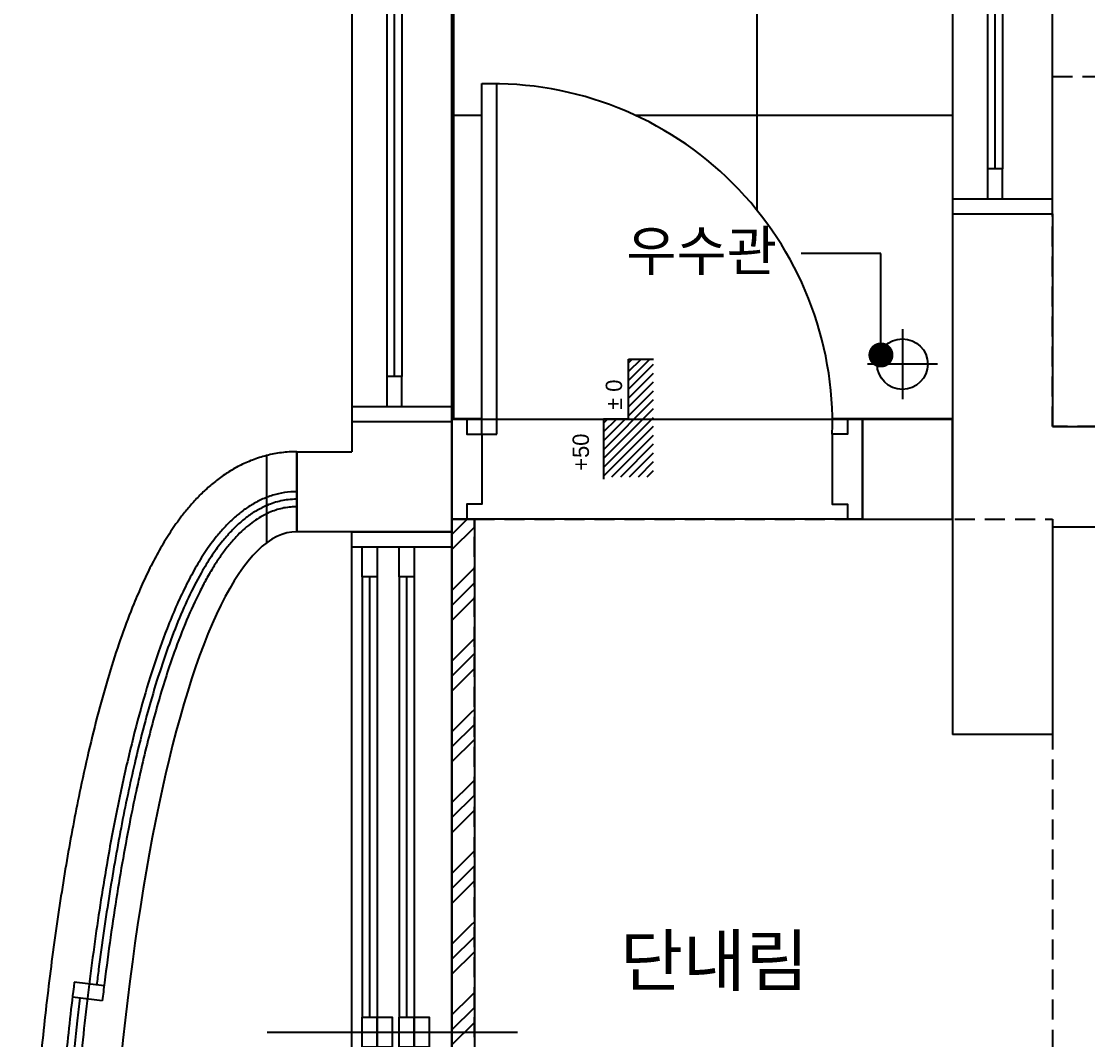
# Model space of a CAD drawing. Header units: inches. Extents: x 47110 to 276445, y 19043 to 183074.
# Drawn here: x 135817 to 137948, y 135054 to 137089 of the extents above; entities that cross this region are included whole.
import ezdxf

# ---------------------------------------------------------------- set-up
doc = ezdxf.new("R2010")
doc.units = ezdxf.units.IN
doc.header["$LTSCALE"] = 50
doc.header["$MEASUREMENT"] = 0
doc.linetypes.add('DASHEDX2', pattern=[1.5, 1, -0.5])
doc.linetypes.add('DH-HID2', pattern=[1.2, 0.8, -0.4])
for name, color, linetype in [('06-FUR', 6, 'Continuous'), ('3.기호.계단선', 30, 'Continuous'), ('FU-FURM', 251, 'DH-HID2'), ('HAT', 8, 'Continuous'), ('Layer 1', 7, 'Continuous'), ('WAL NEW', 3, 'Continuous'), ('도면층2', 2, 'Continuous'), ('도면층4', 4, 'Continuous'), ('도면층5', 5, 'Continuous')]:
    doc.layers.add(name, color=color, linetype=linetype)
doc.layers.add('text', color=7, linetype='Continuous', lineweight=0)
doc.styles.add('N 맑은고딕', font='malgun.ttf')
doc.styles.add('휴먼엑스포', font='Expo M.ttf')

# ---------------------------------------------------------------- blocks, each defined once
blk = doc.blocks.new('fffsere')
at = {"layer": 'Layer 1'}
blk.add_circle((53046.1, 28273.7), 50.5, dxfattribs=at)
at = {"layer": '도면층2'}
for p, q in [((53146.1, 28573.7), (53146.1, 27533.7)), ((53146.1, 28573.7), (53346.1, 28573.7)), ((53346.1, 28573.7), (53346.1, 28148.7)), ((51946.1, 28158.7), (51946.1, 28098.7)), ((51946.1, 28158.7), (52146.1, 28158.7)), ((52146.1, 28158.7), (52146.1, 27938.7)), ((53346.1, 28148.7), (56676.1, 28148.7)), ((51836.1, 28098.7), (51836.1, 27938.7)), ((51836.1, 28098.7), (51946.1, 28098.7)), ((52146.1, 27938.7), (51836.1, 27938.7)), ((53346.1, 27948.7), (53346.1, 27533.7)), ((53346.1, 27948.7), (56876.1, 27948.7)), ((53346.1, 27533.7), (53146.1, 27533.7))]:
    blk.add_line(p, q, dxfattribs=at)
at = {"layer": '도면층4'}
for p, q in [((53146.1, 30973.7), (53146.1, 28573.7)), ((53346.1, 28573.7), (53346.1, 30973.7)), ((51946.1, 30938.7), (51946.1, 28158.7)), ((52146.1, 28158.7), (52146.1, 30938.7)), ((53231.1, 28663.7), (53231.1, 29743.7)), ((52031.1, 28248.7), (52031.1, 29521.2)), ((53146.1, 28603.7), (53346.1, 28603.7)), ((53146.1, 28573.7), (53346.1, 28573.7)), ((51946.1, 28188.7), (52146.1, 28188.7)), ((51946.1, 28158.7), (52146.1, 28158.7)), ((51776.1, 27916.5), (51776.1, 28091.1)), ((51836.1, 27938.7), (51836.1, 28098.7)), ((51946.1, 24208.7), (51946.1, 27938.7)), ((51946.1, 27938.7), (52146.1, 27938.7)), ((52146.1, 27938.7), (52146.1, 24208.7)), ((51946.1, 27908.7), (52146.1, 27908.7)), ((51981.9, 26968.7), (51981.9, 27848.7)), ((52055.7, 26968.7), (52055.7, 27848.7)), ((51451, 27031.1), (51391.4, 27038.3)), ((51447.4, 27001.3), (51387.8, 27008.5)), ((51776.9, 26938.7), (52276.9, 26938.7))]:
    blk.add_line(p, q, dxfattribs=at)
at = {"layer": '도면층4', "color": 0}
for p, q in [((53003.2, 28494.5), (52844.1, 28494.5)), ((53003.2, 28291.9), (53003.2, 28494.5))]:
    blk.add_line(p, q, dxfattribs=at)
at = {"layer": '도면층4'}
for points in [[(53216.1, 28603.7), (53246.1, 28603.7), (53246.1, 28663.7), (53216.1, 28663.7)], [(52016.1, 28188.7), (52046.1, 28188.7), (52046.1, 28248.7), (52016.1, 28248.7)], [(51996.9, 27848.7), (51966.9, 27848.7), (51966.9, 27908.7), (51996.9, 27908.7)], [(52070.7, 27848.7), (52040.7, 27848.7), (52040.7, 27908.7), (52070.7, 27908.7)], [(51996.9, 26908.7), (51966.9, 26908.7), (51966.9, 26968.7), (51996.9, 26968.7)], [(52026.9, 26908.7), (51996.9, 26908.7), (51996.9, 26968.7), (52026.9, 26968.7)], [(52070.7, 26908.7), (52040.7, 26908.7), (52040.7, 26968.7), (52070.7, 26968.7)], [(52100.7, 26908.7), (52070.7, 26908.7), (52070.7, 26968.7), (52100.7, 26968.7)]]:
    blk.add_lwpolyline(points, close=True, dxfattribs=at)
at = {"layer": '도면층4', "const_width": 25}
blk.add_lwpolyline([(53015.7, 28291.9, -1), (52990.7, 28291.9, -1)], format="xyb", close=True, dxfattribs=at)
at = {"layer": '도면층4'}
blk.add_ellipse((51836.1, 26073.7), major_axis=(0, -1865), ratio=0.209115, start_param=3.141593, end_param=6.283185, dxfattribs=at)
for points, knots in [([(51836.1, 28098.7), (51825.8, 28098.7), (51815.5, 28098), (51795.2, 28095.4), (51785.3, 28093.5), (51765.9, 28088.5), (51756.5, 28085.5), (51738.4, 28078.6), (51729.7, 28074.6), (51713.1, 28066.1), (51705.2, 28061.5), (51690, 28051.8), (51682.8, 28046.6), (51669, 28036), (51662.4, 28030.4), (51649.9, 28019.1), (51643.8, 28013.2), (51632.3, 28001.2), (51626.7, 27995.1), (51616.1, 27982.5), (51610.9, 27976.1), (51598.2, 27959.5), (51591, 27949.2), (51577, 27927.9), (51570.3, 27917), (51557.3, 27894.4), (51551.1, 27882.8), (51538.9, 27858.9), (51533, 27846.6), (51521.5, 27821.3), (51516, 27808.3), (51502.2, 27774.6), (51494.1, 27753.4), (51478.5, 27709.2), (51471, 27686.3), (51456.4, 27638.7), (51449.3, 27614), (51435.5, 27563), (51428.9, 27536.6), (51416, 27482.3), (51409.8, 27454.3), (51394.7, 27382.2), (51386.1, 27337.2), (51370, 27243.9), (51362.4, 27195.6), (51348.2, 27096.1), (51341.6, 27044.9), (51329.5, 26940), (51324, 26886.2), (51314.1, 26776.7), (51309.6, 26720.9), (51301.9, 26607.6), (51298.6, 26550.1), (51291.6, 26403), (51288.8, 26312.7), (51285.8, 26130.9), (51285.7, 26039.6), (51288.2, 25857.7), (51290.8, 25767.1), (51298.8, 25588.7), (51304.1, 25500.7), (51316, 25346.3), (51322.2, 25279), (51336.1, 25147.9), (51343.8, 25084.2), (51360.8, 24961), (51370.1, 24901.6), (51388.1, 24799.6), (51396.5, 24756), (51414.2, 24672.4), (51423.5, 24632.2), (51441.4, 24562), (51449.8, 24531.3), (51467.3, 24472.5), (51476.4, 24444.4), (51493.4, 24395.9), (51501.3, 24375.1), (51517.5, 24335.2), (51525.9, 24316), (51541.7, 24282.8), (51549, 24268.4), (51564.2, 24240.7), (51572.1, 24227.3), (51587.2, 24203.7), (51594.3, 24193.3), (51609.3, 24173.1), (51617.1, 24163.4), (51632.4, 24146), (51639.6, 24138.3), (51654.9, 24123.5), (51663, 24116.3), (51678.7, 24103.8), (51686.1, 24098.3), (51701.9, 24087.8), (51710.1, 24082.9), (51727.4, 24073.8), (51736.5, 24069.6), (51753.9, 24062.8), (51762, 24060.1), (51778.7, 24055.4), (51787.3, 24053.5), (51804.8, 24050.5), (51813.7, 24049.5), (51827.1, 24048.8), (51831.6, 24048.7), (51836.1, 24048.7)], [3.141593, 3.141593, 3.141593, 3.141593, 3.168318, 3.168318, 3.195044, 3.195044, 3.221769, 3.221769, 3.248494, 3.248494, 3.27522, 3.27522, 3.301945, 3.301945, 3.328671, 3.328671, 3.355396, 3.355396, 3.382122, 3.382122, 3.408847, 3.408847, 3.449894, 3.449894, 3.49094, 3.49094, 3.531987, 3.531987, 3.573034, 3.573034, 3.61408, 3.61408, 3.676622, 3.676622, 3.739165, 3.739165, 3.801707, 3.801707, 3.864249, 3.864249, 3.926792, 3.926792, 4.020706, 4.020706, 4.114621, 4.114621, 4.208536, 4.208536, 4.30245, 4.30245, 4.396365, 4.396365, 4.49028, 4.49028, 4.634291, 4.634291, 4.778302, 4.778302, 4.922313, 4.922313, 5.066325, 5.066325, 5.181637, 5.181637, 5.296949, 5.296949, 5.41226, 5.41226, 5.503569, 5.503569, 5.594878, 5.594878, 5.670836, 5.670836, 5.746794, 5.746794, 5.807886, 5.807886, 5.868978, 5.868978, 5.918382, 5.918382, 5.967786, 5.967786, 6.008559, 6.008559, 6.049333, 6.049333, 6.083253, 6.083253, 6.117174, 6.117174, 6.145316, 6.145316, 6.173458, 6.173458, 6.2016, 6.2016, 6.224938, 6.224938, 6.248275, 6.248275, 6.271612, 6.271612, 6.283185, 6.283185, 6.283185, 6.283185]), ([(51836.1, 28003.7), (51830.3, 28003.7), (51824.5, 28003.3), (51813.9, 28002.1), (51809.1, 28001.3), (51799.6, 27999.2), (51794.9, 27997.9), (51785.7, 27995), (51781.2, 27993.3), (51769.8, 27988.5), (51763, 27985.1), (51749.9, 27977.5), (51743.6, 27973.3), (51731.4, 27964.3), (51725.5, 27959.4), (51714.2, 27949.1), (51708.6, 27943.7), (51697.9, 27932.2), (51692.7, 27926.1), (51680.6, 27911.1), (51673.8, 27901.9), (51660.6, 27882.4), (51654.2, 27872.2), (51639.2, 27846.4), (51630.8, 27830.4), (51614.4, 27796.4), (51606.4, 27778.4), (51590.8, 27740.4), (51583.2, 27720.3), (51568.4, 27678.2), (51561.1, 27656.2), (51547, 27610.2), (51540.1, 27586.2), (51526.8, 27536.3), (51520.3, 27510.4), (51504.3, 27442.9), (51495.2, 27399.9), (51477.8, 27310.3), (51469.5, 27263.5), (51454.1, 27166.6), (51446.8, 27116.4), (51438.8, 27054.2), (51437.4, 27043.6), (51436.1, 27032.9)], [3.141593, 3.141593, 3.141593, 3.141593, 3.166318, 3.166318, 3.187264, 3.187264, 3.20821, 3.20821, 3.229156, 3.229156, 3.262365, 3.262365, 3.295574, 3.295574, 3.328782, 3.328782, 3.361991, 3.361991, 3.3952, 3.3952, 3.440977, 3.440977, 3.486755, 3.486755, 3.550178, 3.550178, 3.613602, 3.613602, 3.677025, 3.677025, 3.740448, 3.740448, 3.803872, 3.803872, 3.867295, 3.867295, 3.964001, 3.964001, 4.060707, 4.060707, 4.157413, 4.157413, 4.177157, 4.177157, 4.177157, 4.177157]), ([(51402.7, 27006.7), (51400.9, 26991.8), (51399.2, 26976.7), (51389.9, 26893.3), (51383.2, 26822.9), (51371.1, 26672.8), (51365.9, 26592.9), (51357.8, 26430.5), (51354.9, 26348), (51351.3, 26182), (51350.7, 26098.5), (51351.8, 25931.7), (51353.5, 25848.5), (51359.2, 25683.8), (51363.2, 25602.4), (51372.4, 25457.4), (51377.3, 25393.3), (51388.6, 25268), (51394.9, 25206.8), (51402.2, 25145), (51402.4, 25142.8), (51402.7, 25140.6)], [4.195377, 4.195377, 4.195377, 4.195377, 4.222598, 4.222598, 4.345169, 4.345169, 4.477941, 4.477941, 4.610712, 4.610712, 4.743484, 4.743484, 4.876255, 4.876255, 5.009026, 5.009026, 5.117207, 5.117207, 5.225387, 5.225387, 5.229401, 5.229401, 5.229401, 5.229401])]:
    blk.add_open_spline(points, degree=3, knots=knots, dxfattribs=at)
at = {"layer": '도면층5'}
for p, q in [((53216.1, 29743.7), (53216.1, 28663.7)), ((53246.1, 29743.7), (53246.1, 28663.7)), ((52016.1, 29521.2), (52016.1, 28248.7)), ((52046.1, 29521.2), (52046.1, 28248.7)), ((53046.1, 28343.7), (53046.1, 28203.7)), ((53116.1, 28273.7), (52976.1, 28273.7)), ((51966.9, 27848.7), (51966.9, 26968.7)), ((51996.9, 27848.7), (51996.9, 26968.7)), ((52040.7, 27848.7), (52040.7, 26968.7)), ((52070.7, 27848.7), (52070.7, 26968.7))]:
    blk.add_line(p, q, dxfattribs=at)
for points, knots in [([(51836.1, 28018.7), (51827.9, 28018.7), (51819.7, 28018.1), (51803.7, 28015.6), (51795.8, 28013.8), (51780.4, 28009.1), (51773, 28006.3), (51758.6, 27999.7), (51751.7, 27996), (51738.4, 27987.9), (51732, 27983.5), (51719.7, 27974.1), (51713.8, 27969.1), (51702.4, 27958.6), (51696.8, 27953), (51686.1, 27941.5), (51680.9, 27935.4), (51668.2, 27919.7), (51660.9, 27909.6), (51646.7, 27888.5), (51639.8, 27877.3), (51626.4, 27853.9), (51619.8, 27841.7), (51607.1, 27816), (51600.8, 27802.7), (51588.6, 27774.8), (51582.6, 27760.2), (51567.4, 27721.1), (51558.4, 27695.7), (51540.8, 27642), (51532.4, 27613.7), (51515.9, 27554.5), (51508, 27523.5), (51492.7, 27458.9), (51485.3, 27425.4), (51471.1, 27355.8), (51464.4, 27319.8), (51448.8, 27230.6), (51440.3, 27176.3), (51424.6, 27063.8), (51417.4, 27005.6), (51404.3, 26886), (51398.5, 26824.5), (51388.2, 26699.2), (51383.7, 26635.2), (51376.3, 26505.4), (51373.3, 26439.5), (51368.8, 26306.8), (51367.3, 26239.8), (51365.6, 26078.6), (51366, 25984.1), (51369.9, 25796.5), (51373.2, 25703.4), (51382.2, 25535.1), (51387.2, 25459.5), (51399.4, 25311.7), (51406.4, 25239.6), (51422.4, 25100), (51431.3, 25032.6), (51449.1, 24915), (51457.7, 24864), (51476, 24766.2), (51485.7, 24719.5), (51506.1, 24630.7), (51516.9, 24588.7), (51536.9, 24518.3), (51545.9, 24489.1), (51564.7, 24433.7), (51574.4, 24407.6), (51592.4, 24363.5), (51600.6, 24345), (51617.5, 24310), (51626.2, 24293.5), (51642.4, 24265.7), (51649.8, 24254), (51665, 24231.9), (51672.9, 24221.5), (51687.9, 24203.8), (51694.7, 24196.4), (51709.1, 24182.3), (51716.6, 24175.7), (51730.8, 24164.7), (51737.3, 24160.1), (51751, 24151.7), (51758.1, 24147.9), (51772.9, 24141.1), (51780.5, 24138.2), (51795.1, 24133.8), (51801.8, 24132.2), (51815.6, 24129.8), (51822.5, 24129.1), (51831.7, 24128.7), (51833.9, 24128.7), (51836.1, 24128.7)], [3.141593, 3.141593, 3.141593, 3.141593, 3.173311, 3.173311, 3.20503, 3.20503, 3.236748, 3.236748, 3.268467, 3.268467, 3.300186, 3.300186, 3.331904, 3.331904, 3.363623, 3.363623, 3.395341, 3.395341, 3.443287, 3.443287, 3.491233, 3.491233, 3.539178, 3.539178, 3.587124, 3.587124, 3.63507, 3.63507, 3.711402, 3.711402, 3.787733, 3.787733, 3.864065, 3.864065, 3.940397, 3.940397, 4.016729, 4.016729, 4.123898, 4.123898, 4.231068, 4.231068, 4.338237, 4.338237, 4.445407, 4.445407, 4.552576, 4.552576, 4.659745, 4.659745, 4.809975, 4.809975, 4.960205, 4.960205, 5.086499, 5.086499, 5.212792, 5.212792, 5.339086, 5.339086, 5.44248, 5.44248, 5.545875, 5.545875, 5.649269, 5.649269, 5.72978, 5.72978, 5.810291, 5.810291, 5.874476, 5.874476, 5.93866, 5.93866, 5.989571, 5.989571, 6.040481, 6.040481, 6.081352, 6.081352, 6.122223, 6.122223, 6.154904, 6.154904, 6.187585, 6.187585, 6.220266, 6.220266, 6.247514, 6.247514, 6.274762, 6.274762, 6.283185, 6.283185, 6.283185, 6.283185]), ([(51836.1, 27988.7), (51832, 27988.7), (51828, 27988.5), (51819.4, 27987.7), (51814.9, 27987), (51806, 27985.3), (51801.5, 27984.2), (51792.8, 27981.6), (51788.5, 27980), (51780.1, 27976.6), (51776, 27974.7), (51766.8, 27970), (51761.8, 27967.2), (51752.1, 27960.9), (51747.3, 27957.5), (51738.1, 27950.3), (51733.6, 27946.5), (51724.2, 27938), (51719.4, 27933.2), (51709.4, 27922.5), (51704.1, 27916.4), (51693.9, 27903.7), (51688.8, 27897), (51679, 27883), (51674.2, 27875.7), (51664.8, 27860.6), (51660.1, 27852.7), (51651, 27836.2), (51646.5, 27827.7), (51633.1, 27801.2), (51624.4, 27782.3), (51607.5, 27741.9), (51599.2, 27720.5), (51580.5, 27667.9), (51570.2, 27635.8), (51550.4, 27567.4), (51540.8, 27531.2), (51522.5, 27455), (51513.7, 27414.9), (51495.3, 27322.9), (51485.8, 27270.2), (51467.9, 27158.3), (51459.5, 27098.9), (51450.3, 27025.5), (51448.8, 27013.5), (51447.4, 27001.3)], [3.141593, 3.141593, 3.141593, 3.141593, 3.160837, 3.160837, 3.182628, 3.182628, 3.204419, 3.204419, 3.22621, 3.22621, 3.248001, 3.248001, 3.275456, 3.275456, 3.302912, 3.302912, 3.330368, 3.330368, 3.360918, 3.360918, 3.395873, 3.395873, 3.430828, 3.430828, 3.465472, 3.465472, 3.500117, 3.500117, 3.534761, 3.534761, 3.60405, 3.60405, 3.673339, 3.673339, 3.765181, 3.765181, 3.857022, 3.857022, 3.948863, 3.948863, 4.059057, 4.059057, 4.173155, 4.173155, 4.195444, 4.195444, 4.195444, 4.195444]), ([(51391.4, 27038.3), (51385.5, 26990.2), (51379.9, 26940.8), (51369.6, 26838), (51364.9, 26784.4), (51355, 26656.4), (51350.2, 26581.1), (51342.1, 26416), (51339.1, 26325.7), (51335.9, 26144.1), (51335.6, 26052.7), (51337.9, 25870.8), (51340.4, 25780.2), (51347.3, 25620.2), (51351.2, 25550.4), (51360.7, 25413.3), (51366.2, 25345.9), (51378.2, 25221.8), (51384.5, 25164.6), (51391.4, 25109)], [4.177227, 4.177227, 4.177227, 4.177227, 4.265627, 4.265627, 4.357633, 4.357633, 4.482099, 4.482099, 4.626907, 4.626907, 4.771716, 4.771716, 4.916524, 4.916524, 5.031032, 5.031032, 5.14554, 5.14554, 5.247551, 5.247551, 5.247551, 5.247551])]:
    blk.add_open_spline(points, degree=3, knots=knots, dxfattribs=at)
at = {"layer": '06-FUR', "color": 7, "linetype": 'DASHEDX2', "style": 'N 맑은고딕'}
blk.add_text('우수관', height=80, dxfattribs=at).set_placement((52494.2, 28460))

msp = doc.modelspace()

# ---------------------------------------------------------------- hatches: boundary and pattern name
at = {"layer": '3.기호.계단선'}
h = msp.add_hatch(dxfattribs=at)
h.set_pattern_fill('GOST_GROUND', color=256, scale=10)
h.set_pattern_definition([(45, (84531.4, 108130.67), (141.42136, 0), [200]), (45, (84561.4, 108130.67), (141.42136, 0), [200]), (45, (84591.4, 108130.67), (141.42136, 0), [200])])
h.paths.add_polyline_path([(136677.4644833, 136094.3407211), (136722.4644833, 136094.3407211), (136722.4644833, 132339.3407211), (136677.4644833, 132339.3407211)])
at = {"layer": 'HAT', "true_color": 0xd19cc7, "transparency": 33554559}
h = msp.add_hatch(dxfattribs=at)
h.set_pattern_fill('ANSI37', color=9, scale=4850, angle=45)
h.set_pattern_definition([(90, (51805.94, 28988.7), (-606.25, 0), []), (180, (51805.94, 28988.7), (-6e-14, -606.25), [])])
h.paths.add_polyline_path([(137677.4644833, 138909.3407211), (136677.4644833, 138909.3407211), (136677.4644833, 136294.3407211), (136707.4644833, 136294.3407211), (136737.4644833, 136294.3407211), (136737.4644833, 136964.8964673), (136767.4644833, 136964.8964673), (136767.4644833, 136964.5821285, -0.4060245908), (137437.7058906, 136294.3407211), (137677.4644833, 136294.3407211), (137677.4644833, 136704.3407211)])
h.paths.add_polyline_path([(137547.1433801, 136422.5910664, -0.6029190322), (137527.5909624, 136412.2705332, 0.0394400688), (137526.9644833, 136404.3407211), (137577.4644833, 136404.3407211), (137577.4644833, 136454.8407211, 0.2348560061), (137537.2040837, 136434.8259672, -0.354997368)], flags=16)
h.paths.add_polyline_path([(146987.4644833, 138919.3407211), (146695.5660108, 138919.3407211), (146695.5660108, 138909.3407211), (146694.3935657, 138909.3407211, -0.3893641985), (145997.4644833, 138210.0625001), (145997.4644833, 137199.3407211), (145997.4644833, 137119.3407211), (146987.4644833, 137119.3407211), (146987.4644833, 137229.3407211)])
h.paths.add_polyline_path([(137636.7546696, 137599.9096093), (137636.7546696, 138272.2905616), (137516.7546696, 138272.2905616), (137516.7546696, 137599.9096093)], flags=24)
h.paths.add_polyline_path([(136999.4001247, 136554.6576862), (137385.7316465, 136554.6576862), (137385.7316465, 136711.913121), (136999.4001247, 136711.913121)], flags=25)
h.paths.add_polyline_path([(146158.8976988, 137432.7990871), (146158.8976988, 138105.1800395), (146038.8976988, 138105.1800395), (146038.8976988, 137432.7990871)], flags=24)
at = {"layer": '도면층4'}
h = msp.add_hatch(dxfattribs=at)
h.set_pattern_fill('ANSI31', color=0, scale=100, style=0)
h.set_pattern_definition([(45, (137103.125, 136179.341), (-8.83883, 8.83883), [])])
h.paths.add_polyline_path([(137080.3451688, 136414.3407211), (137030.3451688, 136414.3407211), (137030.3451688, 136294.3407211), (137080.3451688, 136294.3407211)])
h.paths.add_polyline_path([(137080.3451688, 136294.3407211), (136980.3451688, 136294.3407211), (136980.3451688, 136179.3407211), (137080.3451688, 136179.3407211)])

# ---------------------------------------------------------------- linework, layer by layer
at = {"layer": '3.기호.계단선'}
msp.add_lwpolyline([(136677.4644833, 136094.3407211), (136722.4644833, 136094.3407211), (136722.4644833, 132339.3407211), (136677.4644833, 132339.3407211), (136677.4644833, 136094.3407211)], dxfattribs=at)
at = {"layer": 'FU-FURM'}
for points in [[(141207.4644833, 136279.3407211), (137877.4644833, 136279.3407211), (137877.4644833, 136979.3407211), (141207.4644833, 136979.3407211)], [(136722.4644833, 136094.3407211), (137877.4644833, 136094.3407211), (137877.4644833, 132779.3407211), (136722.4644833, 132779.3407211)]]:
    msp.add_lwpolyline(points, close=True, dxfattribs=at)
at = {"layer": 'HAT'}
msp.add_line((137277.4644833, 136294.3407211), (137677.4644833, 136294.3407211), dxfattribs=at)
at = {"layer": 'Layer 1'}
msp.add_line((136677.4644833, 136294.3407211), (137677.4644833, 136294.3407211), dxfattribs=at)
at = {"layer": 'WAL NEW'}
msp.add_lwpolyline([(137497.4644833, 136094.3407211), (137677.4644833, 136094.3407211), (137677.4644833, 136294.3407211), (137497.4644833, 136294.3407211)], close=True, dxfattribs=at)
at = {"layer": '도면층2'}
for p, q in [((137030.3451688, 136294.3407211), (137030.3451688, 136414.3407211)), ((137030.3451688, 136294.3407211), (136980.3451688, 136294.3407211)), ((136980.3451688, 136294.3407211), (136980.3451688, 136174.3407211))]:
    msp.add_line(p, q, dxfattribs=at)
at = {"layer": '도면층4'}
for p, q in [((136737.4644833, 136264.3407211), (136737.4644833, 136964.8964673)), ((136737.4644833, 136964.8964673), (136767.4644833, 136964.8964673)), ((136767.4644833, 136264.3407211), (136767.4644833, 136964.3407211)), ((136677.4644833, 136094.3407211), (136677.4644833, 136294.3407211)), ((136677.4644833, 136294.3407211), (137497.4644833, 136294.3407211)), ((136677.4644833, 136294.3407211), (136677.4644833, 136094.3407211)), ((137497.4644833, 136294.3407211), (137497.4644833, 136094.3407211)), ((136737.4644833, 136264.3407211), (136767.4644833, 136264.3407211)), ((137497.4644833, 136094.3407211), (136677.4644833, 136094.3407211))]:
    msp.add_line(p, q, dxfattribs=at)
at = {"layer": '도면층4', "color": 0}
msp.add_line((137030.3451688, 136414.3407211), (137080.3451688, 136414.3407211), dxfattribs=at)
at = {"layer": '도면층4'}
for points in [[(136677.4644833, 136294.3407211), (136707.4644833, 136294.3407211), (136707.4644833, 136264.3407211), (136737.4644833, 136264.3407211), (136737.4644833, 136124.3407211), (136707.4644833, 136124.3407211), (136707.4644833, 136094.3407211), (136677.4644833, 136094.3407211), (136677.4644833, 136294.3407211)], [(137497.4644833, 136294.3407211), (137467.4644833, 136294.3407211), (137467.4644833, 136264.3407211), (137437.4644833, 136264.3407211), (137437.4644833, 136124.3407211), (137467.4644833, 136124.3407211), (137467.4644833, 136094.3407211), (137497.4644833, 136094.3407211), (137497.4644833, 136294.3407211)]]:
    msp.add_lwpolyline(points, dxfattribs=at)
at = {"layer": '도면층5'}
msp.add_arc((136757.9335798, 136284.8098177), 679.8391227, 358.2746357622, 91.7253642378, dxfattribs=at)

# ---------------------------------------------------------------- block references
msp.add_blockref('fffsere', (84531.4049133, 108130.6654167))

# ---------------------------------------------------------------- texts
at = {"layer": 'text', "insert": (137013.4006029, 135262.3935883), "char_height": 100, "attachment_point": 1, "style": 'N 맑은고딕'}
msp.add_mtext_dynamic_manual_height_columns('단내림', width=1069.940426943, gutter_width=500, heights=[0], dxfattribs=at)
at = {"layer": '도면층4', "style": '휴먼엑스포'}
for s, p in [('%%P 0', (137017.2979621, 136313.0215018)), ('+50', (136951.2069969, 136191.3992278))]:
    msp.add_text(s, height=32.64508929, rotation=90, dxfattribs=at).set_placement(p)

doc.saveas('drawing.dxf')
